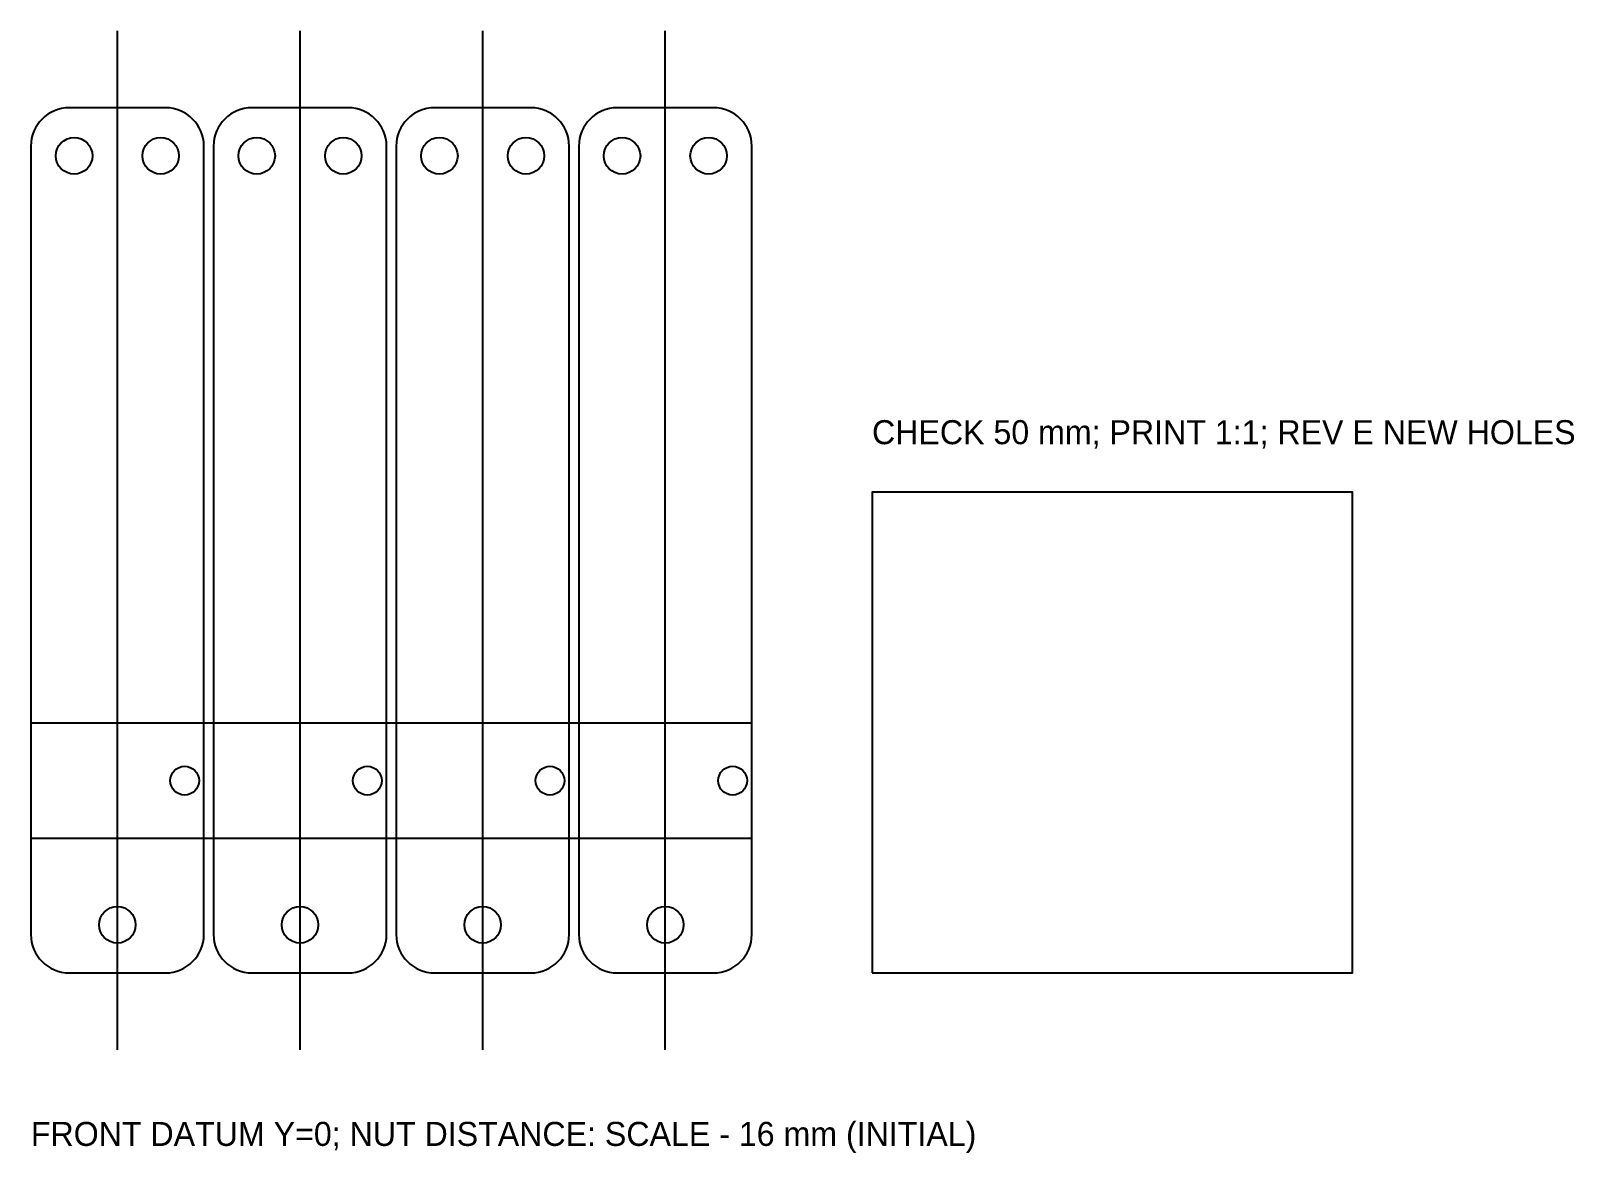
# Model space of a CAD drawing. Header units: millimetres. Extents: x -38 to 123, y -19 to 98.
import ezdxf

# ---------------------------------------------------------------- set-up
doc = ezdxf.new("R2010")
doc.units = ezdxf.units.MM
for name, color, linetype in [('MOUNT_CENTER', 1, 'Continuous'), ('OUTLINE', 7, 'Continuous'), ('REFERENCE', 4, 'Continuous'), ('STRING_CENTER', 3, 'Continuous'), ('WIRE_OPTIONAL', 5, 'Continuous')]:
    doc.layers.add(name, color=color, linetype=linetype)

msp = doc.modelspace()

# ---------------------------------------------------------------- linework, layer by layer
at = {"layer": 'MOUNT_CENTER'}
for centre in [(-33, 85), (-24, 85), (-14, 85), (-5, 85), (5, 85), (14, 85), (24, 85), (33, 85), (-28.5, 5), (-9.5, 5), (9.5, 5), (28.5, 5)]:
    msp.add_circle(centre, 1.9, dxfattribs=at)
at = {"layer": 'OUTLINE'}
for p, q in [((-23.5, 90), (-33.5, 90)), ((-4.5, 90), (-14.5, 90)), ((14.5, 90), (4.5, 90)), ((33.5, 90), (23.5, 90)), ((-37.5, 86), (-37.5, 4)), ((-19.5, 4), (-19.5, 86)), ((-18.5, 86), (-18.5, 4)), ((-0.5, 4), (-0.5, 86)), ((0.5, 86), (0.5, 4)), ((18.5, 4), (18.5, 86)), ((19.5, 86), (19.5, 4)), ((37.5, 4), (37.5, 86)), ((-33.5, 0), (-23.5, 0)), ((-14.5, 0), (-4.5, 0)), ((4.5, 0), (14.5, 0)), ((23.5, 0), (33.5, 0))]:
    msp.add_line(p, q, dxfattribs=at)
for centre, start, end in [((-33.5, 86), 90, 180), ((-23.5, 86), 0, 90), ((-14.5, 86), 90, 180), ((-4.5, 86), 0, 90), ((4.5, 86), 90, 180), ((14.5, 86), 0, 90), ((23.5, 86), 90, 180), ((33.5, 86), 0, 90), ((-33.5, 4), 180, 270), ((-23.5, 4), 270, 360), ((-14.5, 4), 180, 270), ((-4.5, 4), 270, 360), ((4.5, 4), 180, 270), ((14.5, 4), 270, 360), ((23.5, 4), 180, 270), ((33.5, 4), 270, 360)]:
    msp.add_arc(centre, 4, start, end, dxfattribs=at)
at = {"layer": 'REFERENCE'}
for p, q in [((-37.5, 26), (37.5, 26)), ((-37.5, 14), (37.5, 14))]:
    msp.add_line(p, q, dxfattribs=at)
msp.add_lwpolyline([(50, 0), (100, 0), (100, 50), (50, 50)], close=True, dxfattribs=at)
at = {"layer": 'STRING_CENTER'}
for p, q in [((-28.5, -8), (-28.5, 98)), ((-9.5, -8), (-9.5, 98)), ((9.5, -8), (9.5, 98)), ((28.5, -8), (28.5, 98))]:
    msp.add_line(p, q, dxfattribs=at)
at = {"layer": 'WIRE_OPTIONAL'}
for centre in [(-21.5, 20), (-2.5, 20), (16.5, 20), (35.5, 20)]:
    msp.add_circle(centre, 1.5, dxfattribs=at)

# ---------------------------------------------------------------- texts
at = {"layer": 'REFERENCE'}
for s, p in [('CHECK 50 mm; PRINT 1:1; REV E NEW HOLES', (50, 55)), ('FRONT DATUM Y=0; NUT DISTANCE: SCALE - 16 mm (INITIAL)', (-37.5, -18))]:
    msp.add_text(s, height=2.5, dxfattribs=at).set_placement(p)

doc.saveas('drawing.dxf')
